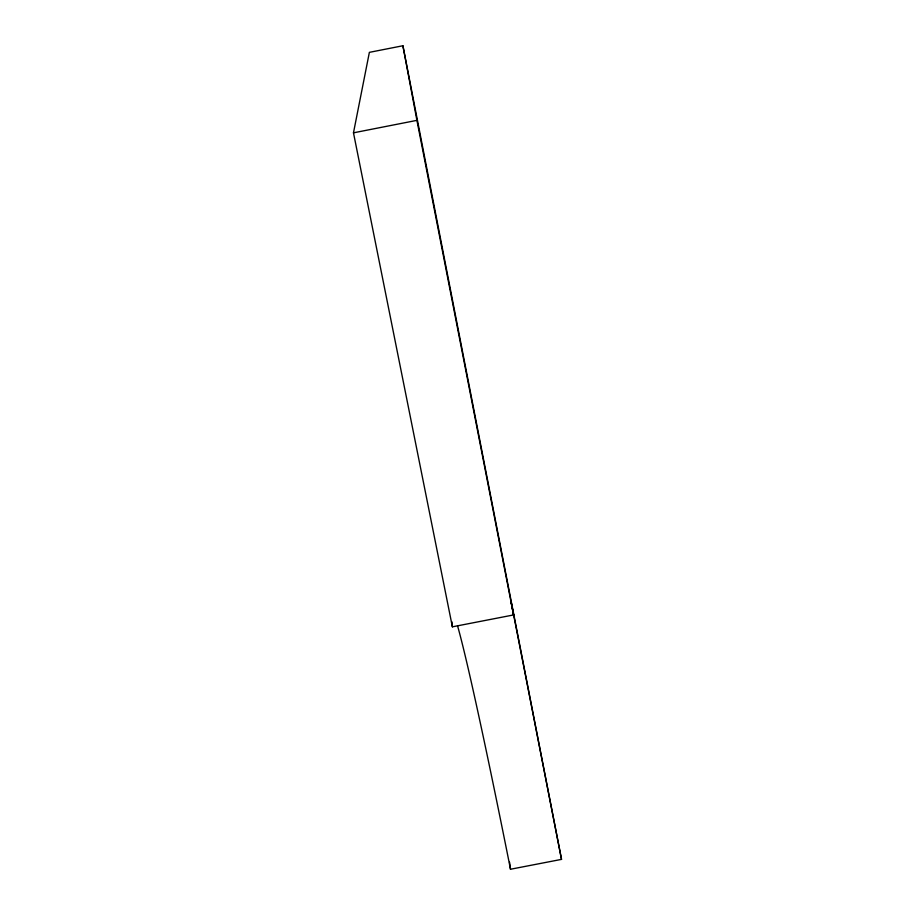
<?xml version="1.0" encoding="UTF-8"?>
<svg xmlns="http://www.w3.org/2000/svg" width="915" height="915" viewBox="0 0 915 915"><rect width="100%" height="100%" fill="white"/><g stroke="black" fill="none" stroke-linecap="round" stroke-linejoin="round"><path stroke-width="1.37" d="M561.524 859.379L510.844 600.652L513.578 614.937L452.376 626.832L353.476 132.824L369.374 52.349L402.909 45.75L561.524 859.379L510.501 869.25A432.257 10.271 79.3 0 0 457.534 625.757M353.476 132.824L416.92 120.357L402.909 45.75M416.92 120.357L513.578 614.937M509.541 862.17L510.501 869.25M452.376 626.832A432.257 10.271 79.3 0 1 451.93 621.834"/></g></svg>
